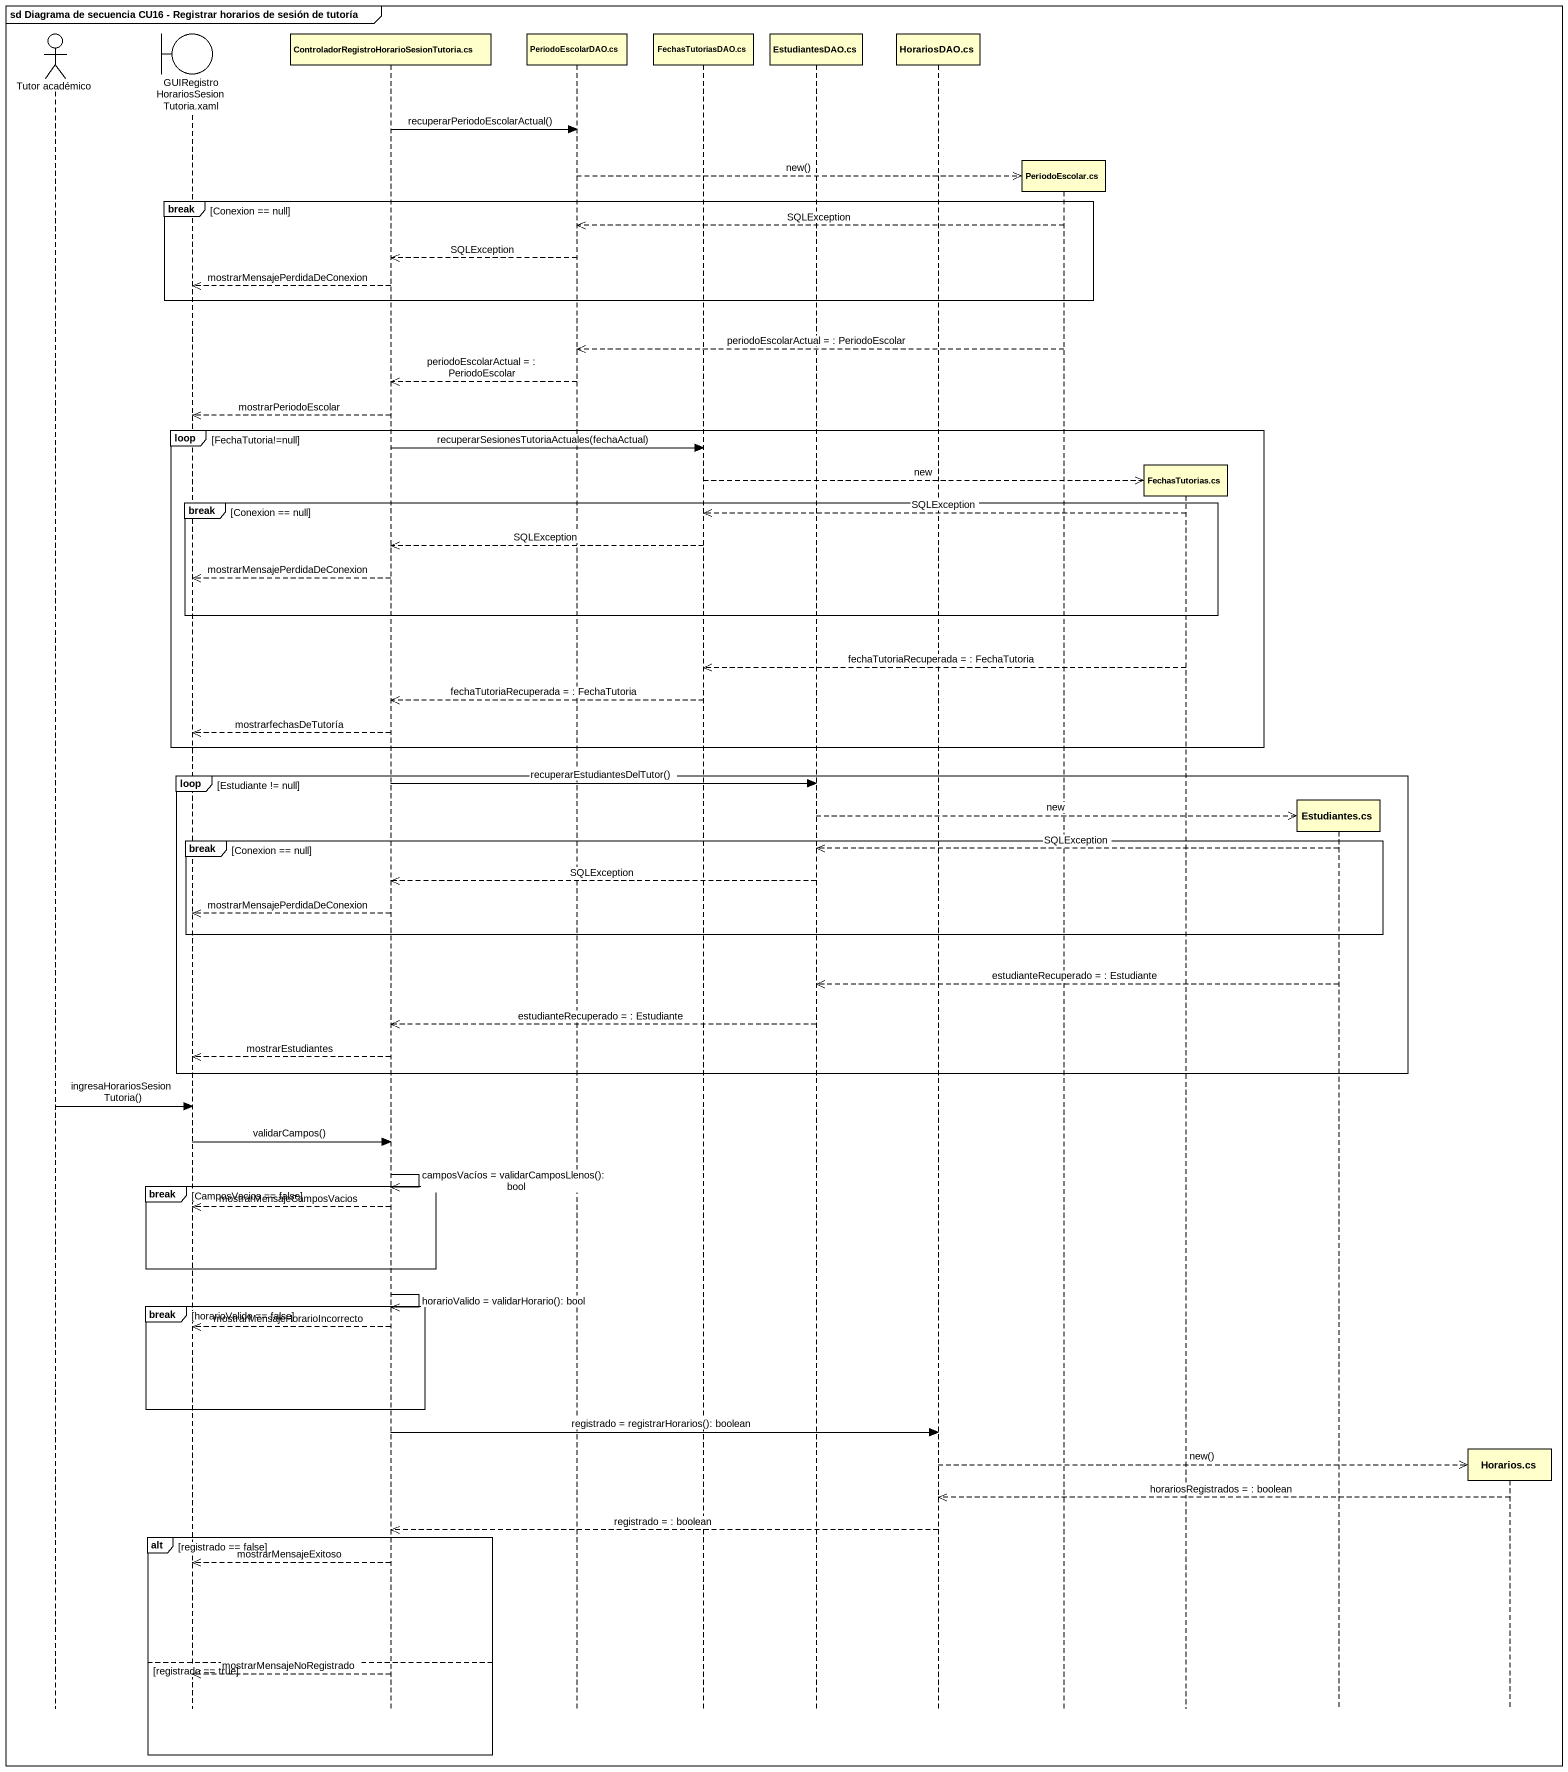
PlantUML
@startuml
mainframe sd Diagrama de secuencia CU16 - Registrar horarios de sesión de tutoría
hide footbox
actor "Tutor académico" as Tutor_académico
boundary "GUIRegistroHorariosSesionTutoria.xaml" as GUIRegistroHorariosSesionTut
participant "ControladorRegistroHorarioSesionTutoria.cs" as ControladorRegistroHorarioSe
participant "PeriodoEscolarDAO.cs" as PeriodoEscolarDAO_cs
participant "FechasTutoriasDAO.cs" as FechasTutoriasDAO_cs
participant "EstudiantesDAO.cs" as EstudiantesDAO_cs
participant "HorariosDAO.cs" as HorariosDAO_cs
participant "PeriodoEscolar.cs" as PeriodoEscolar_cs
participant "FechasTutorias.cs" as FechasTutorias_cs
participant "Estudiantes.cs" as Estudiantes_cs
participant "Horarios.cs" as Horarios_cs

ControladorRegistroHorarioSe -> PeriodoEscolarDAO_cs : recuperarPeriodoEscolarActual()
PeriodoEscolarDAO_cs -->> PeriodoEscolar_cs ** : new()
break Conexion == null
  PeriodoEscolar_cs -->> PeriodoEscolarDAO_cs : SQLException
  PeriodoEscolarDAO_cs -->> ControladorRegistroHorarioSe : SQLException
  ControladorRegistroHorarioSe -->> GUIRegistroHorariosSesionTut : mostrarMensajePerdidaDeConexion
end
PeriodoEscolar_cs -->> PeriodoEscolarDAO_cs : periodoEscolarActual = : PeriodoEscolar
PeriodoEscolarDAO_cs -->> ControladorRegistroHorarioSe : periodoEscolarActual = : PeriodoEscolar
ControladorRegistroHorarioSe -->> GUIRegistroHorariosSesionTut : mostrarPeriodoEscolar
loop FechaTutoria!=null
  ControladorRegistroHorarioSe -> FechasTutoriasDAO_cs : recuperarSesionesTutoriaActuales(fechaActual)
  FechasTutoriasDAO_cs -->> FechasTutorias_cs ** : new
  break Conexion == null
    FechasTutorias_cs -->> FechasTutoriasDAO_cs : SQLException
    FechasTutoriasDAO_cs -->> ControladorRegistroHorarioSe : SQLException
    ControladorRegistroHorarioSe -->> GUIRegistroHorariosSesionTut : mostrarMensajePerdidaDeConexion
  end
  FechasTutorias_cs -->> FechasTutoriasDAO_cs : fechaTutoriaRecuperada = : FechaTutoria
  FechasTutoriasDAO_cs -->> ControladorRegistroHorarioSe : fechaTutoriaRecuperada = : FechaTutoria
  ControladorRegistroHorarioSe -->> GUIRegistroHorariosSesionTut : mostrarfechasDeTutoría
end
loop Estudiante != null
  ControladorRegistroHorarioSe -> EstudiantesDAO_cs : recuperarEstudiantesDelTutor()
  EstudiantesDAO_cs -->> Estudiantes_cs ** : new
  break Conexion == null
    Estudiantes_cs -->> EstudiantesDAO_cs : SQLException
    EstudiantesDAO_cs -->> ControladorRegistroHorarioSe : SQLException
    ControladorRegistroHorarioSe -->> GUIRegistroHorariosSesionTut : mostrarMensajePerdidaDeConexion
  end
  Estudiantes_cs -->> EstudiantesDAO_cs : estudianteRecuperado = : Estudiante
  EstudiantesDAO_cs -->> ControladorRegistroHorarioSe : estudianteRecuperado = : Estudiante
  ControladorRegistroHorarioSe -->> GUIRegistroHorariosSesionTut : mostrarEstudiantes
end
Tutor_académico -> GUIRegistroHorariosSesionTut : ingresaHorariosSesionTutoria()
GUIRegistroHorariosSesionTut -> ControladorRegistroHorarioSe : validarCampos()
ControladorRegistroHorarioSe ->> ControladorRegistroHorarioSe : camposVacíos = validarCamposLlenos(): bool
break CamposVacios == false
  ControladorRegistroHorarioSe -->> GUIRegistroHorariosSesionTut : mostrarMensajeCamposVacios
end
ControladorRegistroHorarioSe ->> ControladorRegistroHorarioSe : horarioValido = validarHorario(): bool
break horarioValido == false
  ControladorRegistroHorarioSe -->> GUIRegistroHorariosSesionTut : mostrarMensajeHorarioIncorrecto
end
ControladorRegistroHorarioSe -> HorariosDAO_cs : registrado = registrarHorarios(): boolean
HorariosDAO_cs -->> Horarios_cs ** : new()
Horarios_cs -->> HorariosDAO_cs : horariosRegistrados = : boolean
HorariosDAO_cs -->> ControladorRegistroHorarioSe : registrado = : boolean
alt registrado == false
  ControladorRegistroHorarioSe -->> GUIRegistroHorariosSesionTut : mostrarMensajeExitoso
else registrado == true
  ControladorRegistroHorarioSe -->> GUIRegistroHorariosSesionTut : mostrarMensajeNoRegistrado
end
@enduml
